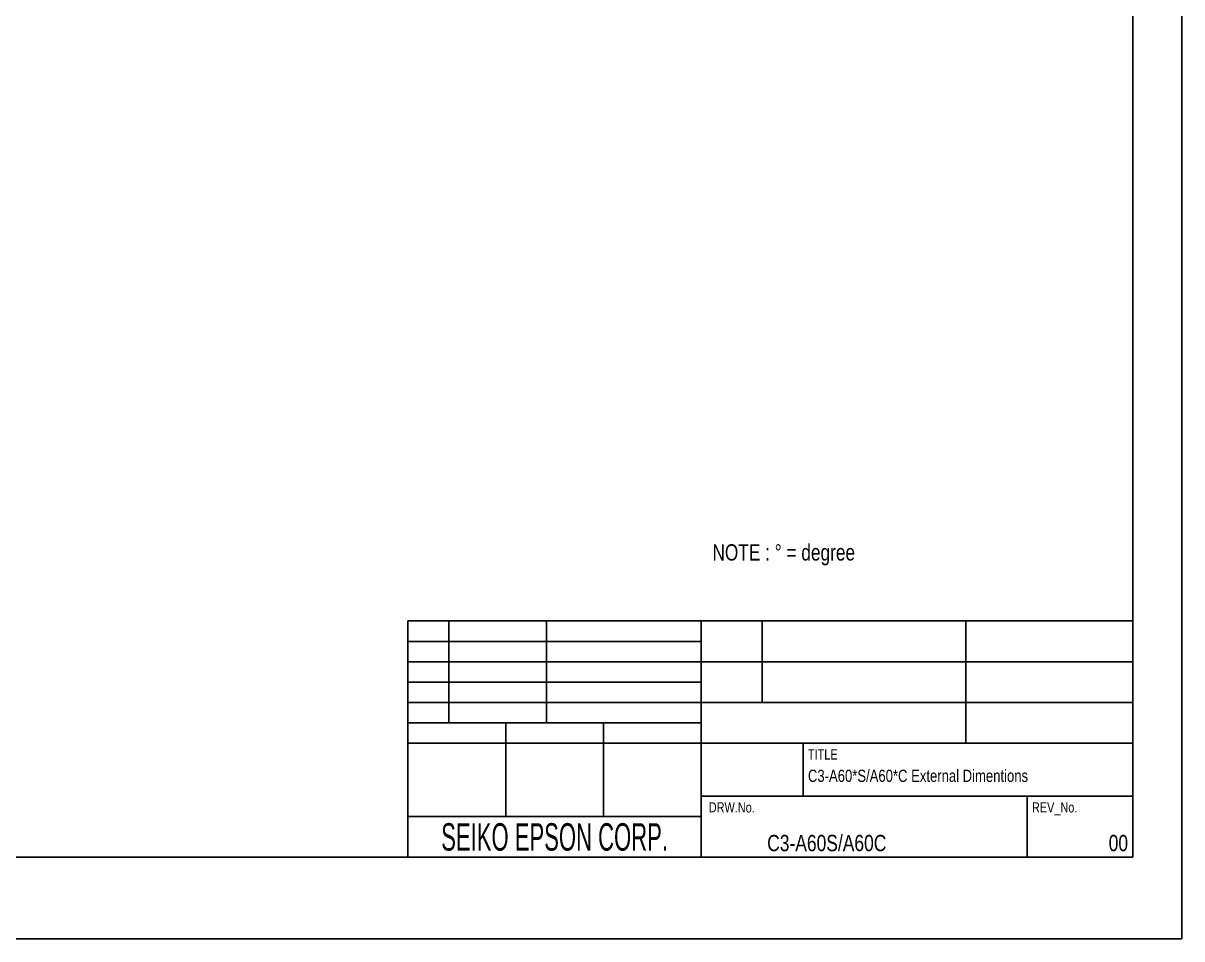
# Model space of a CAD drawing. Extents: x 0 to 3364, y 0 to 2376.
# Drawn here: x 2226 to 3364, y 0 to 899 of the extents above; entities that cross this region are included whole.
import ezdxf
from ezdxf.enums import TextEntityAlignment as Align

# ---------------------------------------------------------------- set-up
doc = ezdxf.new("R2010")
doc.units = 0
doc.header["$LTSCALE"] = 185.02
doc.layers.get('0').update_dxf_attribs({"linetype": 'CONTINUOUS'})
doc.layers.add('91_NOTE', color=7, linetype='CONTINUOUS')
doc.styles.get("Standard").update_dxf_attribs({"font": 'txt', "width": 0.8})

msp = doc.modelspace()

# ---------------------------------------------------------------- linework, layer by layer
for p, q in [((3364, 0), (3364, 2376)), ((3316, 80), (3316, 2296)), ((2604, 312), (3316, 312)), ((2604, 312), (2604, 80)), ((2644, 312), (2644, 212)), ((2740, 312), (2740, 212)), ((2892, 312), (2892, 80)), ((2952, 312), (2952, 232)), ((3152, 312), (3152, 192)), ((3316, 312), (3316, 80)), ((2604, 292), (2892, 292)), ((2604, 272), (3316, 272)), ((2604, 252), (2892, 252)), ((2604, 232), (3316, 232)), ((2604, 212), (2892, 212)), ((2700, 212), (2700, 120)), ((2796, 212), (2796, 120)), ((2604, 192), (3316, 192)), ((2992, 192), (2992, 140)), ((2892, 140), (3316, 140)), ((3212, 140), (3212, 80)), ((2604, 120), (2892, 120)), ((120, 80), (3316, 80)), ((2604, 80), (3316, 80)), ((0, 0), (3364, 0))]:
    msp.add_line(p, q)

# ---------------------------------------------------------------- texts
at = {"width": 0.8}
for s, height, p in [('TITLE', 10, (2996.8, 176)), ('C3-A60*S/A60*C External Dimentions', 12, (2996.8, 154)), ('REV_No.', 10, (3216.8, 124)), ('C3-A60S/A60C', 16, (2956.8, 86))]:
    msp.add_text(s, height=height, dxfattribs=at).set_placement(p)
for s, height, width, p in [('DRW.No.', 10, 0.8, (2922, 124)), ('SEIKO EPSON CORP.', 27, 0.6, (2748, 86.5))]:
    msp.add_text(s, height=height, dxfattribs=dict(width=width)).set_placement(p, align=Align.CENTER)
msp.add_text('00', height=16, dxfattribs=at).set_placement((3311.2, 86), align=Align.RIGHT)
at = {"layer": '91_NOTE', "width": 0.792157}
msp.add_text('NOTE : %%d = degree', height=16, dxfattribs=at).set_placement((2903.0213, 371.3141))

doc.saveas('drawing.dxf')
